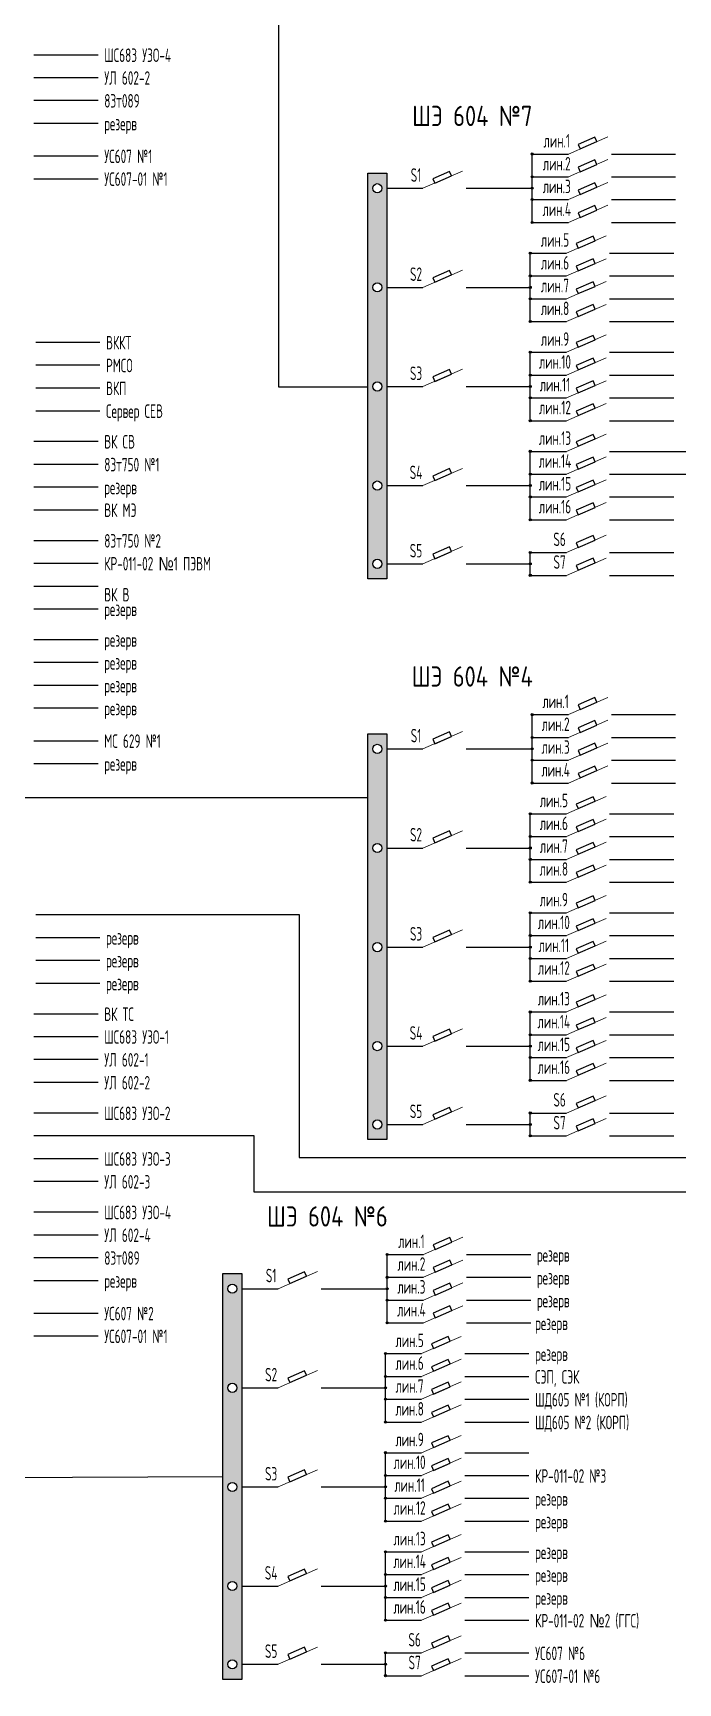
# Model space of a CAD drawing. Header units: millimetres. Extents: x 478 to 775, y 525 to 945.
# Drawn here: x 620.9 to 678.1, y 669.9 to 816.4 of the extents above; entities that cross this region are included whole.
import ezdxf

# ---------------------------------------------------------------- set-up
doc = ezdxf.new("R2010")
doc.units = ezdxf.units.MM
doc.header["$LTSCALE"] = 0.1
doc.styles.add('стиль1', font='txt.shx', dxfattribs={"width": 0.75, "height": 1.2})

msp = doc.modelspace()

# ---------------------------------------------------------------- hatches: boundary and pattern name
h = msp.add_hatch(color=256)
h.paths.add_polyline_path([(665.25, 805.64), (665.16, 805.64), (665.16, 805.55, 0.414214)], flags=17)
h.paths.add_polyline_path([(665.07, 805.64, 0.414214), (665.16, 805.55), (665.16, 805.64), (665.25, 805.64, 1)])
h = msp.add_hatch(color=256)
h.paths.add_polyline_path([(650.59, 767.91), (652.26, 767.91), (652.26, 803.94), (650.59, 803.94)])
h.paths.add_polyline_path([(651.02, 785, -1), (651.83, 785, -1)], flags=16)
h.paths.add_polyline_path([(651.83, 776.2, -1), (651.02, 776.2, -1)], flags=16)
h.paths.add_polyline_path([(651.02, 793.8, -1), (651.83, 793.8, -1)], flags=16)
h.paths.add_polyline_path([(651.83, 769.25, -1), (651.02, 769.25, -1)], flags=16)
h.paths.add_polyline_path([(651.02, 802.6, -1), (651.83, 802.6, -1)], flags=16)
h = msp.add_hatch(color=256)
h.paths.add_polyline_path([(665.25, 803.61), (665.16, 803.61), (665.16, 803.52, 0.414214)], flags=17)
h.paths.add_polyline_path([(665.07, 803.61, 0.414214), (665.16, 803.52), (665.16, 803.61), (665.25, 803.61, 1)])
h = msp.add_hatch(color=256)
h.paths.add_polyline_path([(665.25, 802.6), (665.16, 802.6), (665.16, 802.51, 0.414214)], flags=17)
h.paths.add_polyline_path([(665.07, 802.6, 0.414214), (665.16, 802.51), (665.16, 802.6), (665.25, 802.6, 1)])
h = msp.add_hatch(color=256)
h.paths.add_polyline_path([(665.25, 801.59), (665.16, 801.59), (665.16, 801.49, 0.414214)], flags=17)
h.paths.add_polyline_path([(665.07, 801.59, 0.414214), (665.16, 801.49), (665.16, 801.59), (665.25, 801.59, 1)])
h = msp.add_hatch(color=256)
h.paths.add_polyline_path([(665.25, 799.56), (665.16, 799.56), (665.16, 799.47, 0.414214)], flags=17)
h.paths.add_polyline_path([(665.07, 799.56, 0.414214), (665.16, 799.47), (665.16, 799.56), (665.25, 799.56, 1)])
h = msp.add_hatch(color=256)
h.paths.add_polyline_path([(665.09, 796.84), (665, 796.84), (665, 796.75, 0.414214)], flags=17)
h.paths.add_polyline_path([(664.91, 796.84, 0.414214), (665, 796.75), (665, 796.84), (665.09, 796.84, 1)])
h = msp.add_hatch(color=256)
h.paths.add_polyline_path([(665.09, 794.81), (665, 794.81), (665, 794.72, 0.414214)], flags=17)
h.paths.add_polyline_path([(664.91, 794.81, 0.414214), (665, 794.72), (665, 794.81), (665.09, 794.81, 1)])
h = msp.add_hatch(color=256)
h.paths.add_polyline_path([(665.09, 793.8), (665, 793.8), (665, 793.71, 0.414214)], flags=17)
h.paths.add_polyline_path([(664.91, 793.8, 0.414214), (665, 793.71), (665, 793.8), (665.09, 793.8, 1)])
h = msp.add_hatch(color=256)
h.paths.add_polyline_path([(665.09, 792.79), (665, 792.79), (665, 792.69, 0.414214)], flags=17)
h.paths.add_polyline_path([(664.91, 792.79, 0.414214), (665, 792.69), (665, 792.79), (665.09, 792.79, 1)])
h = msp.add_hatch(color=256)
h.paths.add_polyline_path([(665.09, 790.76), (665, 790.76), (665, 790.67, 0.414214)], flags=17)
h.paths.add_polyline_path([(664.91, 790.76, 0.414214), (665, 790.67), (665, 790.76), (665.09, 790.76, 1)])
h = msp.add_hatch(color=256)
h.paths.add_polyline_path([(665.09, 788.04), (665, 788.04), (665, 787.95, 0.414214)], flags=17)
h.paths.add_polyline_path([(664.91, 788.04, 0.414214), (665, 787.95), (665, 788.04), (665.09, 788.04, 1)])
h = msp.add_hatch(color=256)
h.paths.add_polyline_path([(665.09, 786.01), (665, 786.01), (665, 785.92, 0.414214)], flags=17)
h.paths.add_polyline_path([(664.91, 786.01, 0.414214), (665, 785.92), (665, 786.01), (665.09, 786.01, 1)])
h = msp.add_hatch(color=256)
h.paths.add_polyline_path([(665.09, 785), (665, 785), (665, 784.91, 0.414214)], flags=17)
h.paths.add_polyline_path([(664.91, 785, 0.414214), (665, 784.91), (665, 785), (665.09, 785, 1)])
h = msp.add_hatch(color=256)
h.paths.add_polyline_path([(665.09, 783.99), (665, 783.99), (665, 783.9, 0.414214)], flags=17)
h.paths.add_polyline_path([(664.91, 783.99, 0.414214), (665, 783.9), (665, 783.99), (665.09, 783.99, 1)])
h = msp.add_hatch(color=256)
h.paths.add_polyline_path([(665.09, 781.96), (665, 781.96), (665, 781.87, 0.414214)], flags=17)
h.paths.add_polyline_path([(664.91, 781.96, 0.414214), (665, 781.87), (665, 781.96), (665.09, 781.96, 1)])
h = msp.add_hatch(color=256)
h.paths.add_polyline_path([(665.09, 779.24), (665, 779.24), (665, 779.15, 0.414214)], flags=17)
h.paths.add_polyline_path([(664.91, 779.24, 0.414214), (665, 779.15), (665, 779.24), (665.09, 779.24, 1)])
h = msp.add_hatch(color=256)
h.paths.add_polyline_path([(665.09, 777.21), (665, 777.21), (665, 777.12, 0.414214)], flags=17)
h.paths.add_polyline_path([(664.91, 777.21, 0.414214), (665, 777.12), (665, 777.21), (665.09, 777.21, 1)])
h = msp.add_hatch(color=256)
h.paths.add_polyline_path([(665.09, 776.2), (665, 776.2), (665, 776.11, 0.414214)], flags=17)
h.paths.add_polyline_path([(664.91, 776.2, 0.414214), (665, 776.11), (665, 776.2), (665.09, 776.2, 1)])
h = msp.add_hatch(color=256)
h.paths.add_polyline_path([(665.09, 775.19), (665, 775.19), (665, 775.1, 0.414214)], flags=17)
h.paths.add_polyline_path([(664.91, 775.19, 0.414214), (665, 775.1), (665, 775.19), (665.09, 775.19, 1)])
h = msp.add_hatch(color=256)
h.paths.add_polyline_path([(665.09, 773.16), (665, 773.16), (665, 773.07, 0.414214)], flags=17)
h.paths.add_polyline_path([(664.91, 773.16, 0.414214), (665, 773.07), (665, 773.16), (665.09, 773.16, 1)])
h = msp.add_hatch(color=256)
h.paths.add_polyline_path([(665.09, 770.26), (665, 770.26), (665, 770.17, 0.414214)], flags=17)
h.paths.add_polyline_path([(664.91, 770.26, 0.414214), (665, 770.17), (665, 770.26), (665.09, 770.26, 1)])
h = msp.add_hatch(color=256)
h.paths.add_polyline_path([(665.09, 769.25), (665, 769.25), (665, 769.16, 0.414214)], flags=17)
h.paths.add_polyline_path([(664.91, 769.25, 0.414214), (665, 769.16), (665, 769.25), (665.09, 769.25, 1)])
h = msp.add_hatch(color=256)
h.paths.add_polyline_path([(665.09, 768.23), (665, 768.23), (665, 768.14, 0.414214)], flags=17)
h.paths.add_polyline_path([(664.91, 768.23, 0.414214), (665, 768.14), (665, 768.23), (665.09, 768.23, 1)])
h = msp.add_hatch(color=256)
h.paths.add_polyline_path([(665.25, 755.86), (665.16, 755.86), (665.16, 755.77, 0.414214)], flags=17)
h.paths.add_polyline_path([(665.07, 755.86, 0.414214), (665.16, 755.77), (665.16, 755.86), (665.25, 755.86, 1)])
h = msp.add_hatch(color=256)
h.paths.add_polyline_path([(650.59, 718.13), (652.26, 718.13), (652.26, 754.17), (650.59, 754.17)])
h.paths.add_polyline_path([(651.02, 735.22, -1), (651.83, 735.22, -1)], flags=16)
h.paths.add_polyline_path([(651.83, 726.43, -1), (651.02, 726.43, -1)], flags=16)
h.paths.add_polyline_path([(651.02, 744.02, -1), (651.83, 744.02, -1)], flags=16)
h.paths.add_polyline_path([(651.83, 719.47, -1), (651.02, 719.47, -1)], flags=16)
h.paths.add_polyline_path([(651.02, 752.82, -1), (651.83, 752.82, -1)], flags=16)
h = msp.add_hatch(color=256)
h.paths.add_polyline_path([(665.25, 753.84), (665.16, 753.84), (665.16, 753.75, 0.414214)], flags=17)
h.paths.add_polyline_path([(665.07, 753.84, 0.414214), (665.16, 753.75), (665.16, 753.84), (665.25, 753.84, 1)])
h = msp.add_hatch(color=256)
h.paths.add_polyline_path([(665.25, 752.82), (665.16, 752.82), (665.16, 752.73, 0.414214)], flags=17)
h.paths.add_polyline_path([(665.07, 752.82, 0.414214), (665.16, 752.73), (665.16, 752.82), (665.25, 752.82, 1)])
h = msp.add_hatch(color=256)
h.paths.add_polyline_path([(665.25, 751.81), (665.16, 751.81), (665.16, 751.72, 0.414214)], flags=17)
h.paths.add_polyline_path([(665.07, 751.81, 0.414214), (665.16, 751.72), (665.16, 751.81), (665.25, 751.81, 1)])
h = msp.add_hatch(color=256)
h.paths.add_polyline_path([(665.25, 749.79), (665.16, 749.79), (665.16, 749.69, 0.414214)], flags=17)
h.paths.add_polyline_path([(665.07, 749.79, 0.414214), (665.16, 749.69), (665.16, 749.79), (665.25, 749.79, 1)])
h = msp.add_hatch(color=256)
h.paths.add_polyline_path([(665.09, 747.06), (665, 747.06), (665, 746.97, 0.414214)], flags=17)
h.paths.add_polyline_path([(664.91, 747.06, 0.414214), (665, 746.97), (665, 747.06), (665.09, 747.06, 1)])
h = msp.add_hatch(color=256)
h.paths.add_polyline_path([(665.09, 745.04), (665, 745.04), (665, 744.95, 0.414214)], flags=17)
h.paths.add_polyline_path([(664.91, 745.04, 0.414214), (665, 744.95), (665, 745.04), (665.09, 745.04, 1)])
h = msp.add_hatch(color=256)
h.paths.add_polyline_path([(665.09, 744.02), (665, 744.02), (665, 743.93, 0.414214)], flags=17)
h.paths.add_polyline_path([(664.91, 744.02, 0.414214), (665, 743.93), (665, 744.02), (665.09, 744.02, 1)])
h = msp.add_hatch(color=256)
h.paths.add_polyline_path([(665.09, 743.01), (665, 743.01), (665, 742.92, 0.414214)], flags=17)
h.paths.add_polyline_path([(664.91, 743.01, 0.414214), (665, 742.92), (665, 743.01), (665.09, 743.01, 1)])
h = msp.add_hatch(color=256)
h.paths.add_polyline_path([(665.09, 740.99), (665, 740.99), (665, 740.9, 0.414214)], flags=17)
h.paths.add_polyline_path([(664.91, 740.99, 0.414214), (665, 740.9), (665, 740.99), (665.09, 740.99, 1)])
h = msp.add_hatch(color=256)
h.paths.add_polyline_path([(665.09, 738.26), (665, 738.26), (665, 738.17, 0.414214)], flags=17)
h.paths.add_polyline_path([(664.91, 738.26, 0.414214), (665, 738.17), (665, 738.26), (665.09, 738.26, 1)])
h = msp.add_hatch(color=256)
h.paths.add_polyline_path([(665.09, 736.24), (665, 736.24), (665, 736.15, 0.414214)], flags=17)
h.paths.add_polyline_path([(664.91, 736.24, 0.414214), (665, 736.15), (665, 736.24), (665.09, 736.24, 1)])
h = msp.add_hatch(color=256)
h.paths.add_polyline_path([(665.09, 735.22), (665, 735.22), (665, 735.13, 0.414214)], flags=17)
h.paths.add_polyline_path([(664.91, 735.22, 0.414214), (665, 735.13), (665, 735.22), (665.09, 735.22, 1)])
h = msp.add_hatch(color=256)
h.paths.add_polyline_path([(665.09, 734.21), (665, 734.21), (665, 734.12, 0.414214)], flags=17)
h.paths.add_polyline_path([(664.91, 734.21, 0.414214), (665, 734.12), (665, 734.21), (665.09, 734.21, 1)])
h = msp.add_hatch(color=256)
h.paths.add_polyline_path([(665.09, 732.19), (665, 732.19), (665, 732.1, 0.414214)], flags=17)
h.paths.add_polyline_path([(664.91, 732.19, 0.414214), (665, 732.1), (665, 732.19), (665.09, 732.19, 1)])
h = msp.add_hatch(color=256)
h.paths.add_polyline_path([(665.09, 729.46), (665, 729.46), (665, 729.37, 0.414214)], flags=17)
h.paths.add_polyline_path([(664.91, 729.46, 0.414214), (665, 729.37), (665, 729.46), (665.09, 729.46, 1)])
h = msp.add_hatch(color=256)
h.paths.add_polyline_path([(665.09, 727.44), (665, 727.44), (665, 727.35, 0.414214)], flags=17)
h.paths.add_polyline_path([(664.91, 727.44, 0.414214), (665, 727.35), (665, 727.44), (665.09, 727.44, 1)])
h = msp.add_hatch(color=256)
h.paths.add_polyline_path([(665.09, 726.43), (665, 726.43), (665, 726.33, 0.414214)], flags=17)
h.paths.add_polyline_path([(664.91, 726.43, 0.414214), (665, 726.33), (665, 726.43), (665.09, 726.43, 1)])
h = msp.add_hatch(color=256)
h.paths.add_polyline_path([(665.09, 725.41), (665, 725.41), (665, 725.32, 0.414214)], flags=17)
h.paths.add_polyline_path([(664.91, 725.41, 0.414214), (665, 725.32), (665, 725.41), (665.09, 725.41, 1)])
h = msp.add_hatch(color=256)
h.paths.add_polyline_path([(665.09, 723.39), (665, 723.39), (665, 723.3, 0.414214)], flags=17)
h.paths.add_polyline_path([(664.91, 723.39, 0.414214), (665, 723.3), (665, 723.39), (665.09, 723.39, 1)])
h = msp.add_hatch(color=256)
h.paths.add_polyline_path([(665.09, 720.49), (665, 720.49), (665, 720.4, 0.414214)], flags=17)
h.paths.add_polyline_path([(664.91, 720.49, 0.414214), (665, 720.4), (665, 720.49), (665.09, 720.49, 1)])
h = msp.add_hatch(color=256)
h.paths.add_polyline_path([(665.09, 719.47), (665, 719.47), (665, 719.38, 0.414214)], flags=17)
h.paths.add_polyline_path([(664.91, 719.47, 0.414214), (665, 719.38), (665, 719.47), (665.09, 719.47, 1)])
h = msp.add_hatch(color=256)
h.paths.add_polyline_path([(665.09, 718.46), (665, 718.46), (665, 718.37, 0.414214)], flags=17)
h.paths.add_polyline_path([(664.91, 718.46, 0.414214), (665, 718.37), (665, 718.46), (665.09, 718.46, 1)])
h = msp.add_hatch(color=256)
h.paths.add_polyline_path([(652.39, 707.93), (652.3, 707.93), (652.3, 707.84, 0.414214)], flags=17)
h.paths.add_polyline_path([(652.21, 707.93, 0.414214), (652.3, 707.84), (652.3, 707.93), (652.39, 707.93, 1)])
h = msp.add_hatch(color=256)
h.paths.add_polyline_path([(637.72, 670.2), (639.4, 670.2), (639.4, 706.23), (637.72, 706.23)])
h.paths.add_polyline_path([(638.15, 687.29, -1), (638.97, 687.29, -1)], flags=16)
h.paths.add_polyline_path([(638.97, 678.49, -1), (638.15, 678.49, -1)], flags=16)
h.paths.add_polyline_path([(638.15, 696.09, -1), (638.97, 696.09, -1)], flags=16)
h.paths.add_polyline_path([(638.97, 671.54, -1), (638.15, 671.54, -1)], flags=16)
h.paths.add_polyline_path([(638.15, 704.89, -1), (638.97, 704.89, -1)], flags=16)
h = msp.add_hatch(color=256)
h.paths.add_polyline_path([(652.39, 705.9), (652.3, 705.9), (652.3, 705.81, 0.414214)], flags=17)
h.paths.add_polyline_path([(652.21, 705.9, 0.414214), (652.3, 705.81), (652.3, 705.9), (652.39, 705.9, 1)])
h = msp.add_hatch(color=256)
h.paths.add_polyline_path([(652.39, 704.89), (652.3, 704.89), (652.3, 704.8, 0.414214)], flags=17)
h.paths.add_polyline_path([(652.21, 704.89, 0.414214), (652.3, 704.8), (652.3, 704.89), (652.39, 704.89, 1)])
h = msp.add_hatch(color=256)
h.paths.add_polyline_path([(652.39, 703.88), (652.3, 703.88), (652.3, 703.79, 0.414214)], flags=17)
h.paths.add_polyline_path([(652.21, 703.88, 0.414214), (652.3, 703.79), (652.3, 703.88), (652.39, 703.88, 1)])
h = msp.add_hatch(color=256)
h.paths.add_polyline_path([(652.39, 701.85), (652.3, 701.85), (652.3, 701.76, 0.414214)], flags=17)
h.paths.add_polyline_path([(652.21, 701.85, 0.414214), (652.3, 701.76), (652.3, 701.85), (652.39, 701.85, 1)])
h = msp.add_hatch(color=256)
h.paths.add_polyline_path([(652.23, 699.13), (652.14, 699.13), (652.14, 699.04, 0.414214)], flags=17)
h.paths.add_polyline_path([(652.05, 699.13, 0.414214), (652.14, 699.04), (652.14, 699.13), (652.23, 699.13, 1)])
h = msp.add_hatch(color=256)
h.paths.add_polyline_path([(652.23, 697.1), (652.14, 697.1), (652.14, 697.01, 0.414214)], flags=17)
h.paths.add_polyline_path([(652.05, 697.1, 0.414214), (652.14, 697.01), (652.14, 697.1), (652.23, 697.1, 1)])
h = msp.add_hatch(color=256)
h.paths.add_polyline_path([(652.23, 696.09), (652.14, 696.09), (652.14, 696, 0.414214)], flags=17)
h.paths.add_polyline_path([(652.05, 696.09, 0.414214), (652.14, 696), (652.14, 696.09), (652.23, 696.09, 1)])
h = msp.add_hatch(color=256)
h.paths.add_polyline_path([(652.23, 695.08), (652.14, 695.08), (652.14, 694.99, 0.414214)], flags=17)
h.paths.add_polyline_path([(652.05, 695.08, 0.414214), (652.14, 694.99), (652.14, 695.08), (652.23, 695.08, 1)])
h = msp.add_hatch(color=256)
h.paths.add_polyline_path([(652.23, 693.05), (652.14, 693.05), (652.14, 692.96, 0.414214)], flags=17)
h.paths.add_polyline_path([(652.05, 693.05, 0.414214), (652.14, 692.96), (652.14, 693.05), (652.23, 693.05, 1)])
h = msp.add_hatch(color=256)
h.paths.add_polyline_path([(652.23, 690.33), (652.14, 690.33), (652.14, 690.24, 0.414214)], flags=17)
h.paths.add_polyline_path([(652.05, 690.33, 0.414214), (652.14, 690.24), (652.14, 690.33), (652.23, 690.33, 1)])
h = msp.add_hatch(color=256)
h.paths.add_polyline_path([(652.23, 688.31), (652.14, 688.31), (652.14, 688.21, 0.414214)], flags=17)
h.paths.add_polyline_path([(652.05, 688.31, 0.414214), (652.14, 688.21), (652.14, 688.31), (652.23, 688.31, 1)])
h = msp.add_hatch(color=256)
h.paths.add_polyline_path([(652.23, 687.29), (652.14, 687.29), (652.14, 687.2, 0.414214)], flags=17)
h.paths.add_polyline_path([(652.05, 687.29, 0.414214), (652.14, 687.2), (652.14, 687.29), (652.23, 687.29, 1)])
h = msp.add_hatch(color=256)
h.paths.add_polyline_path([(652.23, 686.28), (652.14, 686.28), (652.14, 686.19, 0.414214)], flags=17)
h.paths.add_polyline_path([(652.05, 686.28, 0.414214), (652.14, 686.19), (652.14, 686.28), (652.23, 686.28, 1)])
h = msp.add_hatch(color=256)
h.paths.add_polyline_path([(652.23, 684.25), (652.14, 684.25), (652.14, 684.16, 0.414214)], flags=17)
h.paths.add_polyline_path([(652.05, 684.25, 0.414214), (652.14, 684.16), (652.14, 684.25), (652.23, 684.25, 1)])
h = msp.add_hatch(color=256)
h.paths.add_polyline_path([(652.23, 681.53), (652.14, 681.53), (652.14, 681.44, 0.414214)], flags=17)
h.paths.add_polyline_path([(652.05, 681.53, 0.414214), (652.14, 681.44), (652.14, 681.53), (652.23, 681.53, 1)])
h = msp.add_hatch(color=256)
h.paths.add_polyline_path([(652.23, 679.51), (652.14, 679.51), (652.14, 679.42, 0.414214)], flags=17)
h.paths.add_polyline_path([(652.05, 679.51, 0.414214), (652.14, 679.42), (652.14, 679.51), (652.23, 679.51, 1)])
h = msp.add_hatch(color=256)
h.paths.add_polyline_path([(652.23, 678.49), (652.14, 678.49), (652.14, 678.4, 0.414214)], flags=17)
h.paths.add_polyline_path([(652.05, 678.49, 0.414214), (652.14, 678.4), (652.14, 678.49), (652.23, 678.49, 1)])
h = msp.add_hatch(color=256)
h.paths.add_polyline_path([(652.23, 677.48), (652.14, 677.48), (652.14, 677.39, 0.414214)], flags=17)
h.paths.add_polyline_path([(652.05, 677.48, 0.414214), (652.14, 677.39), (652.14, 677.48), (652.23, 677.48, 1)])
h = msp.add_hatch(color=256)
h.paths.add_polyline_path([(652.23, 675.45), (652.14, 675.45), (652.14, 675.36, 0.414214)], flags=17)
h.paths.add_polyline_path([(652.05, 675.45, 0.414214), (652.14, 675.36), (652.14, 675.45), (652.23, 675.45, 1)])
h = msp.add_hatch(color=256)
h.paths.add_polyline_path([(652.23, 672.55), (652.14, 672.55), (652.14, 672.46, 0.414214)], flags=17)
h.paths.add_polyline_path([(652.05, 672.55, 0.414214), (652.14, 672.46), (652.14, 672.55), (652.23, 672.55, 1)])
h = msp.add_hatch(color=256)
h.paths.add_polyline_path([(652.23, 671.54), (652.14, 671.54), (652.14, 671.45, 0.414214)], flags=17)
h.paths.add_polyline_path([(652.05, 671.54, 0.414214), (652.14, 671.45), (652.14, 671.54), (652.23, 671.54, 1)])
h = msp.add_hatch(color=256)
h.paths.add_polyline_path([(652.23, 670.53), (652.14, 670.53), (652.14, 670.44, 0.414214)], flags=17)
h.paths.add_polyline_path([(652.05, 670.53, 0.414214), (652.14, 670.44), (652.14, 670.53), (652.23, 670.53, 1)])

# ---------------------------------------------------------------- linework, layer by layer
for p, q in [((642.64, 849.64), (642.64, 784.97)), ((620.95, 814.46), (626.65, 814.46)), ((620.95, 812.43), (626.65, 812.43)), ((620.95, 810.41), (626.65, 810.41)), ((620.95, 808.38), (626.65, 808.38)), ((620.95, 805.48), (626.65, 805.48)), ((665.16, 805.64), (668.38, 805.64)), ((665.16, 799.56), (665.16, 805.64)), ((672.2, 805.64), (677.9, 805.64)), ((620.95, 803.45), (626.65, 803.45)), ((665.16, 803.61), (668.38, 803.61)), ((672.2, 803.61), (677.9, 803.61)), ((652.26, 802.6), (655.47, 802.6)), ((659.3, 802.6), (665.16, 802.6)), ((665.16, 801.59), (668.38, 801.59)), ((672.2, 801.59), (677.9, 801.59)), ((665.16, 799.56), (668.38, 799.56)), ((672.2, 799.56), (677.9, 799.56)), ((665, 796.84), (668.22, 796.84)), ((665, 790.76), (665, 796.84)), ((672.04, 796.84), (677.75, 796.84)), ((665, 794.81), (668.22, 794.81)), ((672.04, 794.81), (677.75, 794.81)), ((652.26, 793.8), (655.47, 793.8)), ((659.3, 793.8), (665, 793.8)), ((665, 792.79), (668.22, 792.79)), ((672.04, 792.79), (677.75, 792.79)), ((665, 790.76), (668.22, 790.76)), ((672.04, 790.76), (677.75, 790.76)), ((621.11, 788.93), (626.81, 788.93)), ((621.11, 786.91), (626.81, 786.91)), ((665, 788.04), (668.22, 788.04)), ((665, 781.96), (665, 788.04)), ((672.04, 788.04), (677.75, 788.04)), ((665, 786.01), (668.22, 786.01)), ((672.04, 786.01), (677.75, 786.01)), ((621.11, 784.88), (626.81, 784.88)), ((642.64, 784.97), (650.59, 784.97)), ((652.26, 785), (655.47, 785)), ((659.3, 785), (665, 785)), ((665, 783.99), (668.22, 783.99)), ((672.04, 783.99), (677.75, 783.99)), ((621.11, 782.85), (626.81, 782.85)), ((665, 781.96), (668.22, 781.96)), ((672.04, 781.96), (677.75, 781.96)), ((620.95, 780.13), (626.65, 780.13)), ((620.95, 778.11), (626.65, 778.11)), ((665, 779.24), (668.22, 779.24)), ((665, 773.16), (665, 779.24)), ((672.04, 779.24), (677.75, 779.24)), ((677.75, 779.24), (695.12, 779.24)), ((665, 777.21), (668.22, 777.21)), ((672.04, 777.21), (677.75, 777.21)), ((677.75, 777.21), (688.11, 777.21)), ((620.95, 776.08), (626.65, 776.08)), ((652.26, 776.2), (655.47, 776.2)), ((659.3, 776.2), (665, 776.2)), ((665, 775.19), (668.22, 775.19)), ((672.04, 775.19), (677.75, 775.19)), ((620.95, 774.05), (626.65, 774.05)), ((665, 773.16), (668.22, 773.16)), ((672.04, 773.16), (677.75, 773.16)), ((620.95, 771.33), (626.65, 771.33)), ((620.95, 769.31), (626.65, 769.31)), ((652.26, 769.25), (655.47, 769.25)), ((659.3, 769.25), (665, 769.25)), ((665, 770.26), (668.22, 770.26)), ((665, 768.23), (665, 770.26)), ((672.04, 770.26), (677.75, 770.26)), ((665, 768.23), (668.22, 768.23)), ((672.04, 768.23), (677.75, 768.23)), ((620.95, 767.28), (626.65, 767.28)), ((620.95, 765.25), (626.65, 765.25)), ((620.95, 762.53), (626.65, 762.53)), ((620.95, 760.51), (626.65, 760.51)), ((620.95, 758.48), (626.65, 758.48)), ((620.95, 756.46), (626.65, 756.46)), ((665.16, 755.86), (668.38, 755.86)), ((665.16, 749.79), (665.16, 755.86)), ((672.2, 755.86), (677.9, 755.86)), ((620.95, 753.55), (626.65, 753.55)), ((665.16, 753.84), (668.38, 753.84)), ((672.2, 753.84), (677.9, 753.84)), ((652.26, 752.82), (655.47, 752.82)), ((659.3, 752.82), (665.16, 752.82)), ((665.16, 751.81), (668.38, 751.81)), ((672.2, 751.81), (677.9, 751.81)), ((620.95, 751.53), (626.65, 751.53)), ((665.16, 749.79), (668.38, 749.79)), ((672.2, 749.79), (677.9, 749.79)), ((596.38, 748.5), (650.59, 748.5)), ((665, 747.06), (668.22, 747.06)), ((665, 740.99), (665, 747.06)), ((672.04, 747.06), (677.75, 747.06)), ((665, 745.04), (668.22, 745.04)), ((672.04, 745.04), (677.75, 745.04)), ((652.26, 744.02), (655.47, 744.02)), ((659.3, 744.02), (665, 744.02)), ((665, 743.01), (668.22, 743.01)), ((672.04, 743.01), (677.75, 743.01)), ((665, 740.99), (668.22, 740.99)), ((672.04, 740.99), (677.75, 740.99)), ((621.11, 738.11), (626.81, 738.11)), ((626.81, 738.11), (644.48, 738.11)), ((644.48, 738.11), (644.48, 716.53)), ((665, 738.26), (668.22, 738.26)), ((665, 732.19), (665, 738.26)), ((672.04, 738.26), (677.75, 738.26)), ((621.11, 736.08), (626.81, 736.08)), ((665, 736.24), (668.22, 736.24)), ((672.04, 736.24), (677.75, 736.24)), ((621.11, 734.06), (626.81, 734.06)), ((652.26, 735.22), (655.47, 735.22)), ((659.3, 735.22), (665, 735.22)), ((665, 734.21), (668.22, 734.21)), ((672.04, 734.21), (677.75, 734.21)), ((621.11, 732.03), (626.81, 732.03)), ((665, 732.19), (668.22, 732.19)), ((672.04, 732.19), (677.75, 732.19)), ((620.95, 729.31), (626.65, 729.31)), ((665, 729.46), (668.22, 729.46)), ((665, 723.39), (665, 729.46)), ((672.04, 729.46), (677.75, 729.46)), ((620.95, 727.28), (626.65, 727.28)), ((665, 727.44), (668.22, 727.44)), ((672.04, 727.44), (677.75, 727.44)), ((620.95, 725.26), (626.65, 725.26)), ((652.26, 726.43), (655.47, 726.43)), ((659.3, 726.43), (665, 726.43)), ((665, 725.41), (668.22, 725.41)), ((672.04, 725.41), (677.75, 725.41)), ((620.95, 723.23), (626.65, 723.23)), ((665, 723.39), (668.22, 723.39)), ((672.04, 723.39), (677.75, 723.39)), ((620.95, 720.51), (626.65, 720.51)), ((652.26, 719.47), (655.47, 719.47)), ((659.3, 719.47), (665, 719.47)), ((665, 720.49), (668.22, 720.49)), ((665, 718.46), (665, 720.49)), ((672.04, 720.49), (677.75, 720.49)), ((620.95, 718.48), (626.65, 718.48)), ((626.65, 718.48), (640.46, 718.48)), ((640.46, 718.48), (640.46, 713.5)), ((665, 718.46), (668.22, 718.46)), ((672.04, 718.46), (677.75, 718.46)), ((620.95, 716.46), (626.65, 716.46)), ((644.48, 716.53), (712.73, 716.53)), ((620.95, 714.43), (626.65, 714.43)), ((640.46, 713.5), (704.49, 713.5)), ((620.95, 711.71), (626.65, 711.71)), ((620.95, 709.68), (626.65, 709.68)), ((620.95, 707.66), (626.65, 707.66)), ((652.3, 707.93), (655.51, 707.93)), ((652.3, 701.85), (652.3, 707.93)), ((659.34, 707.93), (665.04, 707.93)), ((620.95, 705.63), (626.65, 705.63)), ((639.4, 704.89), (642.61, 704.89)), ((646.44, 704.89), (652.3, 704.89)), ((652.3, 705.9), (655.51, 705.9)), ((659.34, 705.9), (665.04, 705.9)), ((652.3, 703.88), (655.51, 703.88)), ((659.34, 703.88), (665.04, 703.88)), ((620.95, 702.73), (626.65, 702.73)), ((652.3, 701.85), (655.51, 701.85)), ((659.34, 701.85), (665.04, 701.85)), ((620.95, 700.7), (626.65, 700.7)), ((652.14, 699.13), (655.35, 699.13)), ((652.14, 693.05), (652.14, 699.13)), ((659.18, 699.13), (664.88, 699.13)), ((639.4, 696.09), (642.61, 696.09)), ((646.44, 696.09), (652.14, 696.09)), ((652.14, 697.1), (655.35, 697.1)), ((659.18, 697.1), (664.88, 697.1)), ((652.14, 695.08), (655.35, 695.08)), ((659.18, 695.08), (664.88, 695.08)), ((652.14, 693.05), (655.35, 693.05)), ((659.18, 693.05), (664.88, 693.05)), ((652.14, 690.33), (655.35, 690.33)), ((652.14, 684.25), (652.14, 690.33)), ((659.18, 690.33), (664.88, 690.33)), ((593.66, 688.01), (637.72, 688.22)), ((639.4, 687.29), (642.61, 687.29)), ((646.44, 687.29), (652.14, 687.29)), ((652.14, 688.31), (655.35, 688.31)), ((659.18, 688.31), (664.88, 688.31)), ((652.14, 686.28), (655.35, 686.28)), ((659.18, 686.28), (664.88, 686.28)), ((652.14, 684.25), (655.35, 684.25)), ((659.18, 684.25), (664.88, 684.25)), ((652.14, 681.53), (655.35, 681.53)), ((652.14, 675.45), (652.14, 681.53)), ((659.18, 681.53), (664.88, 681.53)), ((639.4, 678.49), (642.61, 678.49)), ((646.44, 678.49), (652.14, 678.49)), ((652.14, 679.51), (655.35, 679.51)), ((659.18, 679.51), (664.88, 679.51)), ((652.14, 677.48), (655.35, 677.48)), ((659.18, 677.48), (664.88, 677.48)), ((652.14, 675.45), (655.35, 675.45)), ((659.18, 675.45), (664.88, 675.45)), ((652.14, 672.55), (655.35, 672.55)), ((652.14, 670.53), (652.14, 672.55)), ((659.18, 672.55), (664.88, 672.55)), ((639.4, 671.54), (642.61, 671.54)), ((646.44, 671.54), (652.14, 671.54)), ((652.14, 670.53), (655.35, 670.53)), ((659.18, 670.53), (664.88, 670.53))]:
    msp.add_line(p, q)
at = {"lineweight": 15}
for p, q in [((668.38, 805.64), (671.88, 807.17)), ((668.38, 803.61), (671.88, 805.14)), ((655.47, 802.6), (658.98, 804.13)), ((668.38, 801.59), (671.88, 803.11)), ((668.38, 799.56), (671.88, 801.09)), ((668.22, 796.84), (671.72, 798.37)), ((668.22, 794.81), (671.72, 796.34)), ((655.47, 793.8), (658.98, 795.33)), ((668.22, 792.79), (671.72, 794.31)), ((668.22, 790.76), (671.72, 792.29)), ((668.22, 788.04), (671.72, 789.57)), ((668.22, 786.01), (671.72, 787.54)), ((655.47, 785), (658.98, 786.53)), ((668.22, 783.99), (671.72, 785.51)), ((668.22, 781.96), (671.72, 783.49)), ((668.22, 779.24), (671.72, 780.77)), ((668.22, 777.21), (671.72, 778.74)), ((655.47, 776.2), (658.98, 777.73)), ((668.22, 775.19), (671.72, 776.71)), ((668.22, 773.16), (671.72, 774.69)), ((655.47, 769.25), (658.98, 770.78)), ((668.22, 770.26), (671.72, 771.79)), ((668.22, 768.23), (671.72, 769.76)), ((668.38, 755.86), (671.88, 757.39)), ((668.38, 753.84), (671.88, 755.37)), ((655.47, 752.82), (658.98, 754.35)), ((668.38, 751.81), (671.88, 753.34)), ((668.38, 749.79), (671.88, 751.31)), ((668.22, 747.06), (671.72, 748.59)), ((668.22, 745.04), (671.72, 746.57)), ((655.47, 744.02), (658.98, 745.55)), ((668.22, 743.01), (671.72, 744.54)), ((668.22, 740.99), (671.72, 742.51)), ((668.22, 738.26), (671.72, 739.79)), ((668.22, 736.24), (671.72, 737.77)), ((655.47, 735.22), (658.98, 736.75)), ((668.22, 734.21), (671.72, 735.74)), ((668.22, 732.19), (671.72, 733.71)), ((668.22, 729.46), (671.72, 730.99)), ((668.22, 727.44), (671.72, 728.97)), ((655.47, 726.43), (658.98, 727.95)), ((668.22, 725.41), (671.72, 726.94)), ((668.22, 723.39), (671.72, 724.91)), ((655.47, 719.47), (658.98, 721)), ((668.22, 720.49), (671.72, 722.01)), ((668.22, 718.46), (671.72, 719.99)), ((655.51, 707.93), (659.02, 709.46)), ((642.61, 704.89), (646.12, 706.42)), ((655.51, 705.9), (659.02, 707.43)), ((655.51, 703.88), (659.02, 705.41)), ((655.51, 701.85), (659.02, 703.38)), ((655.35, 699.13), (658.86, 700.66)), ((642.61, 696.09), (646.12, 697.62)), ((655.35, 697.1), (658.86, 698.63)), ((655.35, 695.08), (658.86, 696.61)), ((655.35, 693.05), (658.86, 694.58)), ((655.35, 690.33), (658.86, 691.86)), ((642.61, 687.29), (646.12, 688.82)), ((655.35, 688.31), (658.86, 689.83)), ((655.35, 686.28), (658.86, 687.81)), ((655.35, 684.25), (658.86, 685.78)), ((655.35, 681.53), (658.86, 683.06)), ((642.61, 678.49), (646.12, 680.02)), ((655.35, 679.51), (658.86, 681.03)), ((655.35, 677.48), (658.86, 679.01)), ((655.35, 675.45), (658.86, 676.98)), ((655.35, 672.55), (658.86, 674.08)), ((642.61, 671.54), (646.12, 673.07)), ((655.35, 670.53), (658.86, 672.06))]:
    msp.add_line(p, q, dxfattribs=at)
for points in [[(669.42, 806.09), (670.91, 806.74), (670.73, 807.14), (669.24, 806.49)], [(669.42, 804.07), (670.91, 804.72), (670.73, 805.12), (669.24, 804.47)], [(650.59, 803.94), (652.26, 803.94), (652.26, 767.91), (650.59, 767.91)], [(656.52, 803.05), (658.01, 803.7), (657.83, 804.1), (656.34, 803.45)], [(669.42, 802.04), (670.91, 802.69), (670.73, 803.09), (669.24, 802.44)], [(669.42, 800.01), (670.91, 800.66), (670.73, 801.07), (669.24, 800.41)], [(669.26, 797.29), (670.75, 797.94), (670.57, 798.34), (669.08, 797.69)], [(669.26, 795.27), (670.75, 795.92), (670.57, 796.32), (669.08, 795.67)], [(656.52, 794.25), (658.01, 794.9), (657.83, 795.3), (656.34, 794.65)], [(669.26, 793.24), (670.75, 793.89), (670.57, 794.29), (669.08, 793.64)], [(669.26, 791.21), (670.75, 791.86), (670.57, 792.27), (669.08, 791.62)], [(669.26, 788.49), (670.75, 789.14), (670.57, 789.54), (669.08, 788.89)], [(669.26, 786.47), (670.75, 787.12), (670.57, 787.52), (669.08, 786.87)], [(656.52, 785.45), (658.01, 786.1), (657.83, 786.5), (656.34, 785.85)], [(669.26, 784.44), (670.75, 785.09), (670.57, 785.49), (669.08, 784.84)], [(669.26, 782.41), (670.75, 783.06), (670.57, 783.47), (669.08, 782.82)], [(669.26, 779.69), (670.75, 780.34), (670.57, 780.74), (669.08, 780.09)], [(669.26, 777.67), (670.75, 778.32), (670.57, 778.72), (669.08, 778.07)], [(656.52, 776.65), (658.01, 777.3), (657.83, 777.71), (656.34, 777.05)], [(669.26, 775.64), (670.75, 776.29), (670.57, 776.69), (669.08, 776.04)], [(669.26, 773.61), (670.75, 774.26), (670.57, 774.67), (669.08, 774.02)], [(656.52, 769.7), (658.01, 770.35), (657.83, 770.75), (656.34, 770.1)], [(669.26, 770.71), (670.75, 771.36), (670.57, 771.77), (669.08, 771.12)], [(669.26, 768.69), (670.75, 769.34), (670.57, 769.74), (669.08, 769.09)], [(669.42, 756.32), (670.91, 756.97), (670.73, 757.37), (669.24, 756.72)], [(669.42, 754.29), (670.91, 754.94), (670.73, 755.34), (669.24, 754.69)], [(650.59, 754.17), (652.26, 754.17), (652.26, 718.13), (650.59, 718.13)], [(656.52, 753.28), (658.01, 753.93), (657.83, 754.33), (656.34, 753.68)], [(669.42, 752.27), (670.91, 752.92), (670.73, 753.32), (669.24, 752.67)], [(669.42, 750.24), (670.91, 750.89), (670.73, 751.29), (669.24, 750.64)], [(669.26, 747.52), (670.75, 748.17), (670.57, 748.57), (669.08, 747.92)], [(669.26, 745.49), (670.75, 746.14), (670.57, 746.54), (669.08, 745.89)], [(656.52, 744.48), (658.01, 745.13), (657.83, 745.53), (656.34, 744.88)], [(669.26, 743.47), (670.75, 744.12), (670.57, 744.52), (669.08, 743.87)], [(669.26, 741.44), (670.75, 742.09), (670.57, 742.49), (669.08, 741.84)], [(669.26, 738.72), (670.75, 739.37), (670.57, 739.77), (669.08, 739.12)], [(669.26, 736.69), (670.75, 737.34), (670.57, 737.74), (669.08, 737.09)], [(656.52, 735.68), (658.01, 736.33), (657.83, 736.73), (656.34, 736.08)], [(669.26, 734.67), (670.75, 735.32), (670.57, 735.72), (669.08, 735.07)], [(669.26, 732.64), (670.75, 733.29), (670.57, 733.69), (669.08, 733.04)], [(669.26, 729.92), (670.75, 730.57), (670.57, 730.97), (669.08, 730.32)], [(669.26, 727.89), (670.75, 728.54), (670.57, 728.94), (669.08, 728.29)], [(656.52, 726.88), (658.01, 727.53), (657.83, 727.93), (656.34, 727.28)], [(669.26, 725.87), (670.75, 726.52), (670.57, 726.92), (669.08, 726.27)], [(669.26, 723.84), (670.75, 724.49), (670.57, 724.89), (669.08, 724.24)], [(656.52, 719.93), (658.01, 720.58), (657.83, 720.98), (656.34, 720.33)], [(669.26, 720.94), (670.75, 721.59), (670.57, 721.99), (669.08, 721.34)], [(669.26, 718.91), (670.75, 719.56), (670.57, 719.97), (669.08, 719.32)], [(656.56, 708.38), (658.05, 709.03), (657.87, 709.44), (656.38, 708.79)], [(637.72, 706.23), (639.4, 706.23), (639.4, 670.2), (637.72, 670.2)], [(643.65, 705.35), (645.15, 706), (644.97, 706.4), (643.48, 705.75)], [(656.56, 706.36), (658.05, 707.01), (657.87, 707.41), (656.38, 706.76)], [(656.56, 704.33), (658.05, 704.98), (657.87, 705.38), (656.38, 704.73)], [(656.56, 702.31), (658.05, 702.96), (657.87, 703.36), (656.38, 702.71)], [(656.4, 699.58), (657.89, 700.24), (657.71, 700.64), (656.22, 699.99)], [(643.65, 696.55), (645.15, 697.2), (644.97, 697.6), (643.48, 696.95)], [(656.4, 697.56), (657.89, 698.21), (657.71, 698.61), (656.22, 697.96)], [(656.4, 695.53), (657.89, 696.18), (657.71, 696.58), (656.22, 695.93)], [(656.4, 693.51), (657.89, 694.16), (657.71, 694.56), (656.22, 693.91)], [(656.4, 690.79), (657.89, 691.44), (657.71, 691.84), (656.22, 691.19)], [(643.65, 687.75), (645.15, 688.4), (644.97, 688.8), (643.48, 688.15)], [(656.4, 688.76), (657.89, 689.41), (657.71, 689.81), (656.22, 689.16)], [(656.4, 686.73), (657.89, 687.38), (657.71, 687.79), (656.22, 687.13)], [(656.4, 684.71), (657.89, 685.36), (657.71, 685.76), (656.22, 685.11)], [(656.4, 681.99), (657.89, 682.64), (657.71, 683.04), (656.22, 682.39)], [(643.65, 678.95), (645.15, 679.6), (644.97, 680), (643.48, 679.35)], [(656.4, 679.96), (657.89, 680.61), (657.71, 681.01), (656.22, 680.36)], [(656.4, 677.93), (657.89, 678.58), (657.71, 678.99), (656.22, 678.34)], [(656.4, 675.91), (657.89, 676.56), (657.71, 676.96), (656.22, 676.31)], [(656.4, 673.01), (657.89, 673.66), (657.71, 674.06), (656.22, 673.41)], [(643.65, 671.99), (645.15, 672.64), (644.97, 673.05), (643.48, 672.4)], [(656.4, 670.98), (657.89, 671.63), (657.71, 672.03), (656.22, 671.38)]]:
    msp.add_lwpolyline(points, close=True)
for centre, radius in [((665.16, 805.64), 0.0905), ((651.42, 802.6), 0.407), ((665.16, 803.61), 0.0905), ((665.16, 802.6), 0.0905), ((665.16, 801.59), 0.0905), ((665.16, 799.56), 0.0905), ((665, 796.84), 0.0905), ((651.42, 793.8), 0.407), ((665, 794.81), 0.0905), ((665, 793.8), 0.0905), ((665, 792.79), 0.0905), ((665, 790.76), 0.0905), ((665, 788.04), 0.0905), ((651.42, 785), 0.407), ((665, 786.01), 0.0905), ((665, 785), 0.0905), ((665, 783.99), 0.0905), ((665, 781.96), 0.0905), ((665, 779.24), 0.0905), ((651.42, 776.2), 0.407), ((665, 777.21), 0.0905), ((665, 776.2), 0.0905), ((665, 775.19), 0.0905), ((665, 773.16), 0.0905), ((651.42, 769.25), 0.407), ((665, 770.26), 0.0905), ((665, 769.25), 0.0905), ((665, 768.23), 0.0905), ((665.16, 755.86), 0.0905), ((651.42, 752.82), 0.407), ((665.16, 753.84), 0.0905), ((665.16, 752.82), 0.0905), ((665.16, 751.81), 0.0905), ((665.16, 749.79), 0.0905), ((665, 747.06), 0.0905), ((651.42, 744.02), 0.407), ((665, 745.04), 0.0905), ((665, 744.02), 0.0905), ((665, 743.01), 0.0905), ((665, 740.99), 0.0905), ((665, 738.26), 0.0905), ((651.42, 735.22), 0.407), ((665, 736.24), 0.0905), ((665, 735.22), 0.0905), ((665, 734.21), 0.0905), ((665, 732.19), 0.0905), ((665, 729.46), 0.0905), ((651.42, 726.43), 0.407), ((665, 727.44), 0.0905), ((665, 726.43), 0.0905), ((665, 725.41), 0.0905), ((665, 723.39), 0.0905), ((651.42, 719.47), 0.407), ((665, 720.49), 0.0905), ((665, 719.47), 0.0905), ((665, 718.46), 0.0905), ((652.3, 707.93), 0.0905), ((638.56, 704.89), 0.407), ((652.3, 705.9), 0.0905), ((652.3, 704.89), 0.0905), ((652.3, 703.88), 0.0905), ((652.3, 701.85), 0.0905), ((652.14, 699.13), 0.0905), ((638.56, 696.09), 0.407), ((652.14, 697.1), 0.0905), ((652.14, 696.09), 0.0905), ((652.14, 695.08), 0.0905), ((652.14, 693.05), 0.0905), ((652.14, 690.33), 0.0905), ((638.56, 687.29), 0.407), ((652.14, 688.31), 0.0905), ((652.14, 687.29), 0.0905), ((652.14, 686.28), 0.0905), ((652.14, 684.25), 0.0905), ((652.14, 681.53), 0.0905), ((638.56, 678.49), 0.407), ((652.14, 679.51), 0.0905), ((652.14, 678.49), 0.0905), ((652.14, 677.48), 0.0905), ((652.14, 675.45), 0.0905), ((652.14, 672.55), 0.0905), ((638.56, 671.54), 0.407), ((652.14, 671.54), 0.0905), ((652.14, 670.53), 0.0905)]:
    msp.add_circle(centre, radius)

# ---------------------------------------------------------------- texts
at = {"char_height": 1.2, "style": 'стиль1'}
for s, insert, width, attachment_point in [('{\\fGOST|b0|i0|c204|p34;ШС683 УЗО-4}', (627.19, 815.01), 14.6601, 1), ('{\\fGOST|b0|i0|c204|p34;УЛ 602-2}', (627.19, 812.99), 14.6601, 1), ('{\\fGOST|b0|i0|c204|p34;83т089}', (627.19, 810.96), 14.6601, 1), ('{\\fGOST|b0|i0|c204|p34;резерв}', (627.19, 808.93), 14.6601, 1), ('{\\fGOST|b0|i0|c204|p34;лин.1}', (667.35, 806.81), 14.6601, 5), ('{\\fGOST|b0|i0|c204|p34;УС607 №1}', (627.19, 806.03), 14.6601, 1), ('{\\fGOST|b0|i0|c204|p34;S1}', (654.86, 803.77), 14.6601, 5), ('{\\fGOST|b0|i0|c204|p34;лин.2}', (667.35, 804.78), 14.6601, 5), ('{\\fGOST|b0|i0|c204|p34;УС607-01 №1}', (627.19, 804.01), 14.6601, 1), ('{\\fGOST|b0|i0|c204|p34;лин.3}', (667.35, 802.76), 14.6601, 5), ('{\\fGOST|b0|i0|c204|p34;лин.4}', (667.35, 800.73), 14.6601, 5), ('{\\fGOST|b0|i0|c204|p34;лин.5}', (667.19, 798.01), 14.6601, 5), ('{\\fGOST|b0|i0|c204|p34;S2}', (654.86, 794.97), 14.6601, 5), ('{\\fGOST|b0|i0|c204|p34;лин.6}', (667.19, 795.98), 14.6601, 5), ('{\\fGOST|b0|i0|c204|p34;лин.7}', (667.19, 793.96), 14.6601, 5), ('{\\fGOST|b0|i0|c204|p34;лин.8}', (667.19, 791.93), 14.6601, 5), ('{\\fGOST|b0|i0|c204|p34;лин.9}', (667.19, 789.21), 14.6601, 5), ('{\\fGOST|b0|i0|c204|p34;ВККТ}', (627.35, 789.49), 14.6601, 1), ('{\\fGOST|b0|i0|c204|p34;РМСО}', (627.35, 787.46), 14.6601, 1), ('{\\fGOST|b0|i0|c204|p34;S3}', (654.86, 786.17), 14.6601, 5), ('{\\fGOST|b0|i0|c204|p34;лин.10}', (667.19, 787.18), 14.6601, 5), ('{\\fGOST|b0|i0|c204|p34;ВКП}', (627.35, 785.43), 14.6601, 1), ('{\\fGOST|b0|i0|c204|p34;лин.11}', (667.19, 785.16), 14.6601, 5), ('{\\fGOST|b0|i0|c204|p34;Сервер СЕВ}', (627.35, 783.41), 14.6601, 1), ('{\\fGOST|b0|i0|c204|p34;лин.12}', (667.19, 783.13), 14.6601, 5), ('{\\fGOST|b0|i0|c204|p34;лин.13}', (667.19, 780.41), 14.6601, 5), ('{\\fGOST|b0|i0|c204|p34;ВК СВ}', (627.19, 780.69), 14.6601, 1), ('{\\fGOST|b0|i0|c204|p34;83т750 №1}', (627.19, 778.66), 14.6601, 1), ('{\\fGOST|b0|i0|c204|p34;S4}', (654.86, 777.37), 14.6601, 5), ('{\\fGOST|b0|i0|c204|p34;лин.14}', (667.19, 778.38), 14.6601, 5), ('{\\fGOST|b0|i0|c204|p34;лин.15}', (667.19, 776.36), 14.6601, 5), ('{\\fGOST|b0|i0|c204|p34;резерв}', (627.19, 776.63), 14.6601, 1), ('{\\fGOST|b0|i0|c204|p34;ВК МЭ}', (627.19, 774.61), 14.6601, 1), ('{\\fGOST|b0|i0|c204|p34;лин.16}', (667.19, 774.33), 14.6601, 5), ('{\\fGOST|b0|i0|c204|p34;83т750 №2}', (627.19, 771.89), 14.6601, 1), ('{\\fGOST|b0|i0|c204|p34;S5}', (654.86, 770.42), 14.6601, 5), ('{\\fGOST|b0|i0|c0|p34;S6}', (667.6, 771.43), 14.6601, 5), ('{\\fGOST|b0|i0|c204|p34;КР-011-02 \\fArial|b0|i0|c204|p34;№\\fGOST|b0|i0|c204|p34;1 ПЭВМ}', (627.19, 769.86), 17.4481, 1), ('{\\fGOST|b0|i0|c0|p34;S7}', (667.6, 769.41), 14.6601, 5), ('{\\fGOST|b0|i0|c204|p34;ВК В}', (627.19, 767.11), 14.6601, 1), ('{\\fGOST|b0|i0|c204|p34;резерв}', (627.19, 765.81), 14.6601, 1), ('{\\fGOST|b0|i0|c204|p34;резерв}', (627.19, 763.09), 14.6601, 1), ('{\\fGOST|b0|i0|c204|p34;резерв}', (627.19, 761.06), 14.6601, 1), ('{\\fGOST|b0|i0|c204|p34;резерв}', (627.19, 759.03), 14.6601, 1), ('{\\fGOST|b0|i0|c204|p34;лин.1}', (667.25, 757.04), 14.6601, 5), ('{\\fGOST|b0|i0|c204|p34;резерв}', (627.19, 757.01), 14.6601, 1), ('{\\fGOST|b0|i0|c204|p34;S1}', (654.86, 754), 14.6601, 5), ('{\\fGOST|b0|i0|c204|p34;лин.2}', (667.25, 755.01), 14.6601, 5), ('{\\fGOST|b0|i0|c204|p34;МС 629 №1}', (627.19, 754.11), 14.6601, 1), ('{\\fGOST|b0|i0|c204|p34;лин.3}', (667.25, 752.98), 14.6601, 5), ('{\\fGOST|b0|i0|c204|p34;резерв}', (627.19, 752.08), 14.6601, 1), ('{\\fGOST|b0|i0|c204|p34;лин.4}', (667.25, 750.96), 14.6601, 5), ('{\\fGOST|b0|i0|c204|p34;лин.5}', (667.09, 748.24), 14.6601, 5), ('{\\fGOST|b0|i0|c204|p34;S2}', (654.86, 745.2), 14.6601, 5), ('{\\fGOST|b0|i0|c204|p34;лин.6}', (667.09, 746.21), 14.6601, 5), ('{\\fGOST|b0|i0|c204|p34;лин.7}', (667.09, 744.18), 14.6601, 5), ('{\\fGOST|b0|i0|c204|p34;лин.8}', (667.09, 742.16), 14.6601, 5), ('{\\fGOST|b0|i0|c204|p34;лин.9}', (667.09, 739.44), 14.6601, 5), ('{\\fGOST|b0|i0|c204|p34;S3}', (654.86, 736.4), 14.6601, 5), ('{\\fGOST|b0|i0|c204|p34;лин.10}', (667.09, 737.41), 14.6601, 5), ('{\\fGOST|b0|i0|c204|p34;резерв}', (627.35, 736.64), 14.6601, 1), ('{\\fGOST|b0|i0|c204|p34;лин.11}', (667.09, 735.38), 14.6601, 5), ('{\\fGOST|b0|i0|c204|p34;резерв}', (627.35, 734.61), 14.6601, 1), ('{\\fGOST|b0|i0|c204|p34;лин.12}', (667.09, 733.36), 14.6601, 5), ('{\\fGOST|b0|i0|c204|p34;резерв}', (627.35, 732.58), 14.6601, 1), ('{\\fGOST|b0|i0|c204|p34;лин.13}', (667.09, 730.64), 14.6601, 5), ('{\\fGOST|b0|i0|c204|p34;ВК ТС}', (627.19, 729.86), 14.6601, 1), ('{\\fGOST|b0|i0|c204|p34;S4}', (654.86, 727.6), 14.6601, 5), ('{\\fGOST|b0|i0|c204|p34;лин.14}', (667.09, 728.61), 14.6601, 5), ('{\\fGOST|b0|i0|c204|p34;ШС683 УЗО-1}', (627.19, 727.84), 14.6601, 1), ('{\\fGOST|b0|i0|c204|p34;лин.15}', (667.09, 726.58), 14.6601, 5), ('{\\fGOST|b0|i0|c204|p34;УЛ 602-1}', (627.19, 725.81), 14.6601, 1), ('{\\fGOST|b0|i0|c204|p34;УЛ 602-2}', (627.19, 723.78), 14.6601, 1), ('{\\fGOST|b0|i0|c204|p34;лин.16}', (667.09, 724.56), 14.6601, 5), ('{\\fGOST|b0|i0|c204|p34;ШС683 УЗО-2}', (627.19, 721.06), 14.6601, 1), ('{\\fGOST|b0|i0|c204|p34;S5}', (654.86, 720.64), 14.6601, 5), ('{\\fGOST|b0|i0|c0|p34;S6}', (667.6, 721.66), 14.6601, 5), ('{\\fGOST|b0|i0|c0|p34;S7}', (667.6, 719.63), 14.6601, 5), ('{\\fGOST|b0|i0|c204|p34;ШС683 УЗО-3}', (627.19, 717.01), 14.6601, 1), ('{\\fGOST|b0|i0|c204|p34;УЛ 602-3}', (627.19, 714.98), 14.6601, 1), ('{\\fGOST|b0|i0|c204|p34;ШС683 УЗО-4}', (627.19, 712.26), 14.6601, 1), ('{\\fGOST|b0|i0|c204|p34;УЛ 602-4}', (627.19, 710.24), 14.6601, 1), ('{\\fGOST|b0|i0|c204|p34;лин.1}', (654.45, 709.1), 14.6601, 5), ('{\\fGOST|b0|i0|c204|p34;83т089}', (627.19, 708.21), 14.6601, 1), ('{\\fGOST|b0|i0|c204|p34;лин.2}', (654.45, 707.08), 14.6601, 5), ('{\\fGOST|b0|i0|c204|p34;резерв}', (665.59, 708.48), 14.6601, 1), ('{\\fGOST|b0|i0|c204|p34;S1}', (642, 706.06), 14.6601, 5), ('{\\fGOST|b0|i0|c204|p34;резерв}', (665.59, 706.46), 14.6601, 1), ('{\\fGOST|b0|i0|c204|p34;резерв}', (627.19, 706.18), 14.6601, 1), ('{\\fGOST|b0|i0|c204|p34;лин.3}', (654.45, 705.05), 14.6601, 5), ('{\\fGOST|b0|i0|c204|p34;УС607 №2}', (627.19, 703.28), 14.6601, 1), ('{\\fGOST|b0|i0|c204|p34;лин.4}', (654.45, 703.02), 14.6601, 5), ('{\\fGOST|b0|i0|c204|p34;резерв}', (665.59, 704.43), 14.6601, 1), ('{\\fGOST|b0|i0|c204|p34;резерв}', (665.43, 702.41), 14.6601, 1), ('{\\fGOST|b0|i0|c204|p34;УС607-01 №1}', (627.19, 701.26), 14.6601, 1), ('{\\fGOST|b0|i0|c204|p34;лин.5}', (654.29, 700.3), 14.6601, 5), ('{\\fGOST|b0|i0|c204|p34;лин.6}', (654.29, 698.28), 14.6601, 5), ('{\\fGOST|b0|i0|c204|p34;резерв}', (665.43, 699.68), 14.6601, 1), ('{\\fGOST|b0|i0|c204|p34;S2}', (642, 697.26), 14.6601, 5), ('{\\fGOST|b0|i0|c204|p34;СЭП, СЭК}', (665.43, 697.66), 14.6601, 1), ('{\\fGOST|b0|i0|c204|p34;лин.7}', (654.29, 696.25), 14.6601, 5), ('{\\fGOST|b0|i0|c204|p34;лин.8}', (654.29, 694.22), 14.6601, 5), ('{\\fGOST|b0|i0|c204|p34;ШД605 №1 (КОРП)}', (665.43, 695.63), 14.6601, 1), ('{\\fGOST|b0|i0|c204|p34;ШД605 №2 (КОРП)}', (665.43, 693.61), 14.6601, 1), ('{\\fGOST|b0|i0|c204|p34;лин.9}', (654.29, 691.5), 14.6601, 5), ('{\\fGOST|b0|i0|c204|p34;лин.10}', (654.29, 689.48), 14.6601, 5), ('{\\fGOST|b0|i0|c204|p34;S3}', (642, 688.46), 14.6601, 5), ('{\\fGOST|b0|i0|c204|p34;КР-011-02 №3}', (665.43, 688.86), 14.6601, 1), ('{\\fGOST|b0|i0|c204|p34;лин.11}', (654.29, 687.45), 14.6601, 5), ('{\\fGOST|b0|i0|c204|p34;лин.12}', (654.29, 685.42), 14.6601, 5), ('{\\fGOST|b0|i0|c204|p34;резерв}', (665.43, 686.83), 14.6601, 1), ('{\\fGOST|b0|i0|c204|p34;резерв}', (665.43, 684.81), 14.6601, 1), ('{\\fGOST|b0|i0|c204|p34;лин.13}', (654.29, 682.7), 14.6601, 5), ('{\\fGOST|b0|i0|c204|p34;лин.14}', (654.29, 680.68), 14.6601, 5), ('{\\fGOST|b0|i0|c204|p34;резерв}', (665.43, 682.08), 14.6601, 1), ('{\\fGOST|b0|i0|c204|p34;S4}', (642, 679.66), 14.6601, 5), ('{\\fGOST|b0|i0|c204|p34;резерв}', (665.43, 680.06), 14.6601, 1), ('{\\fGOST|b0|i0|c204|p34;лин.15}', (654.29, 678.65), 14.6601, 5), ('{\\fGOST|b0|i0|c204|p34;лин.16}', (654.29, 676.63), 14.6601, 5), ('{\\fGOST|b0|i0|c204|p34;резерв}', (665.43, 678.03), 14.6601, 1), ('{\\fGOST|b0|i0|c204|p34;КР-011-02 \\fArial|b0|i0|c204|p34;№\\fGOST|b0|i0|c204|p34;2 (ГГС)}', (665.43, 676.01), 19.2983, 1), ('{\\fGOST|b0|i0|c0|p34;S6}', (654.74, 673.72), 14.6601, 5), ('{\\fGOST|b0|i0|c204|p34;S5}', (642, 672.71), 14.6601, 5), ('{\\fGOST|b0|i0|c204|p34;УС607 №6}', (665.43, 673.11), 14.6601, 1), ('{\\fGOST|b0|i0|c0|p34;S7}', (654.74, 671.7), 14.6601, 5), ('{\\fGOST|b0|i0|c204|p34;УС607-01 №6}', (665.43, 671.08), 14.6601, 1)]:
    msp.add_mtext(s, dxfattribs=dict(at, insert=insert, width=width, attachment_point=attachment_point))
at = {"char_height": 1.8, "width": 17.4336, "attachment_point": 5}
for s, insert in [('{\\fGOST|b0|i0|c204|p34;ШЭ 604 №7}', (659.85, 809.02)), ('{\\fGOST|b0|i0|c204|p34;ШЭ 604 №4}', (659.85, 759.25)), ('{\\fGOST|b0|i0|c204|p34;ШЭ 604 №6}', (646.99, 711.31))]:
    msp.add_mtext(s, dxfattribs=dict(at, insert=insert))

doc.saveas('drawing.dxf')
